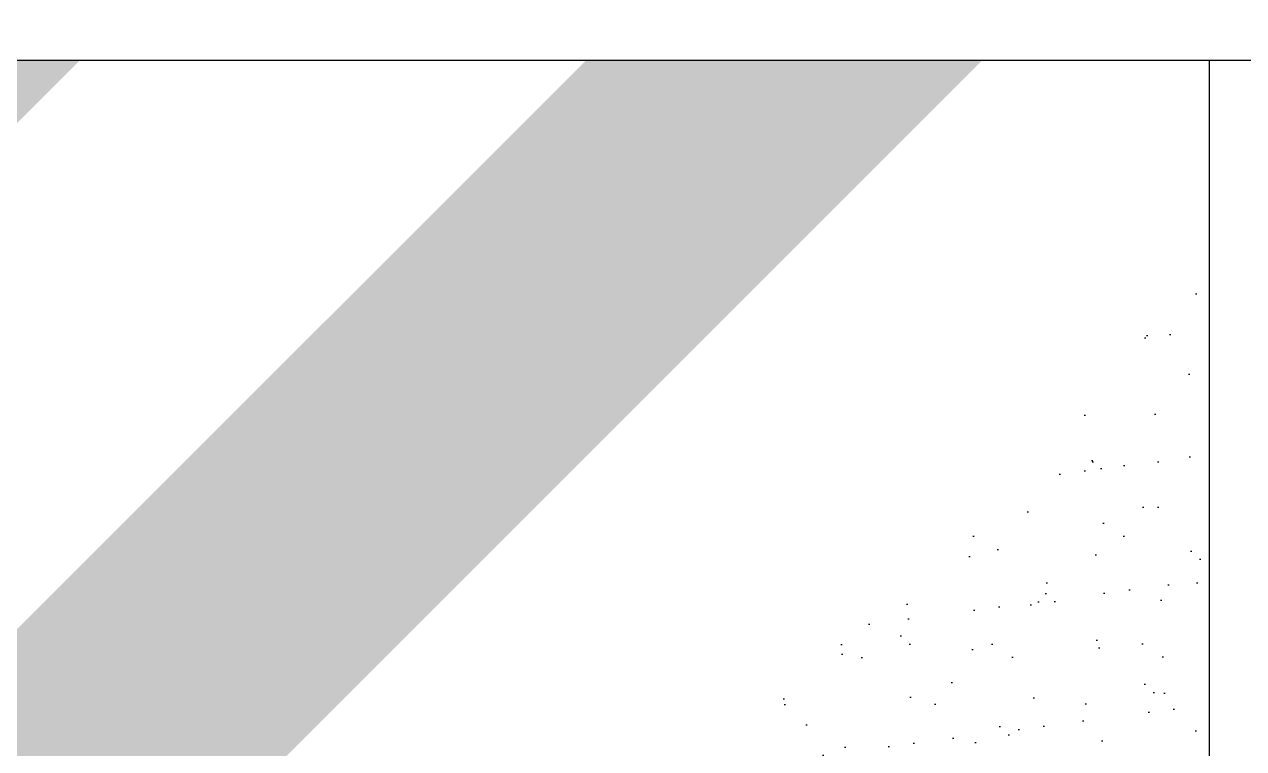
# Model space of a CAD drawing. Extents: x 425 to 4634, y 4027 to 7710.
# Drawn here: x 3595 to 4100, y 5639 to 5939 of the extents above; entities that cross this region are included whole.
import ezdxf

# ---------------------------------------------------------------- set-up
doc = ezdxf.new("R2010")
doc.units = 0
doc.header["$LTSCALE"] = 10
doc.header["$MEASUREMENT"] = 0
doc.layers.add('4', color=4, linetype='CONTINUOUS')
doc.layers.add('BH', color=3, linetype='CONTINUOUS')
pattern_1 = [(37.5, (-7711.034, -452.51), (-1.25987, 38.536475), [0, -30.4, 0, -34, 0, -32.5]), (7.5, (-7711.034, -452.51), (35.39553, 56.44292), [0, -16.4, 0, -27.4, 0, -10.5]), (327.5, (-7735.634, -452.51), (62.28284, 0.11318), [0, -10, 0, -36, 0, -47]), (317.5, (-7735.634, -452.51), (60.12253, 17.55351), [0, -5, 0, -23.6, 0, -27])]

msp = doc.modelspace()

# ---------------------------------------------------------------- hatches: boundary and pattern name
at = {"layer": 'BH'}
h = msp.add_hatch(dxfattribs=at)
h.set_pattern_fill('AR-SAND', color=256, scale=20, style=0)
h.set_pattern_definition(pattern_1)
h.paths.add_polyline_path([(3812.22, 7139.2), (3486.02, 7139.2), (3486.02, 6813)])
h.paths.add_polyline_path([(4086.02, 7052.83), (4086.02, 7139.2), (4063.01, 7139.2), (3741.45, 6817.63), (3743.75, 6779.53), (3768.96, 6757.23), (3781.31, 6748.12), (3786.84, 6753.64), (3786.27, 6761.87), (3787.55, 6762.64), (3789.92, 6769.15), (3787.47, 6856.65), (3788.66, 6856.05), (3789.81, 6806.74), (3791.72, 6806.92), (3793.5, 6814.61), (3794.09, 6830), (3793.5, 6836.51), (3800.02, 6835.92), (3818.99, 6837.1), (3832.62, 6837.69), (3836.17, 6837.69), (3836.17, 6861.37), (3838.54, 6861.37), (3839.73, 6859), (3839.73, 6849.53), (3839.73, 6838.29), (3844.47, 6838.29), (3866.4, 6839.47), (3872.66, 6839.47)])
h.paths.add_polyline_path([(3714.97, 6697.26), (3726.64, 6752.21), (3737.51, 6813.69), (3486.02, 6562.2), (3486.02, 6554.2), (3587.39, 6554.2), (3709.09, 6675.9)])
h.paths.add_polyline_path([(3858.16, 6524.2), (3744.23, 6524.2), (3486.02, 6265.98), (3486.02, 6152.05)], flags=17)
h.paths.add_polyline_path([(4086.02, 6752.05), (4086.02, 6865.98), (3865.38, 6645.35), (3866.38, 6638.68), (3881.38, 6635.69), (3888.9, 6614.92), (3848.71, 6621.22), (3849.81, 6611.19), (3856.02, 6611.19), (3887.53, 6611.97), (3901.73, 6612.9), (3898.05, 6611.57), (3887.54, 6607.3), (3868.09, 6602.24), (3841.63, 6598.75), (3821.67, 6595.99), (3815.56, 6595.52), (3804.12, 6584.08), (3804.75, 6584.11), (3809.06, 6584.36), (3813.46, 6584.65), (3817.96, 6584.97), (3822.58, 6585.32), (3827.31, 6585.7), (3832.17, 6586.09), (3837.17, 6586.49), (3842.31, 6586.9), (3847.62, 6587.31), (3853.08, 6587.7), (3858.68, 6588.1), (3864.39, 6588.51), (3870.17, 6588.94), (3875.98, 6589.39), (3881.81, 6589.89), (3887.61, 6590.43), (3893.16, 6591.01), (3894.1, 6592.14), (3889.43, 6585.14), (3884.37, 6573.48), (3875.03, 6573.48), (3866.54, 6573.11), (3866.54, 6554.2), (3888.16, 6554.2)])
h.paths.add_polyline_path([(4086.02, 6524.2), (3953.86, 6524.2), (3486.02, 6056.35), (3486.02, 5954.2), (3648.18, 5954.2), (4086.02, 6392.04)])
h.paths.add_polyline_path([(4086.02, 6656.35), (3983.86, 6554.2), (4086.02, 6554.2)])
h.paths.add_polyline_path([(3618.18, 5924.2), (3486.02, 5924.2), (3486.02, 5792.04)])
h.paths.add_polyline_path([(3991.87, 5924.2), (3827.81, 5924.2), (3486.02, 5582.41), (3486.02, 5418.35)])
h.paths.add_polyline_path([(4086.02, 6182.41), (3857.81, 5954.2), (4021.87, 5954.2), (4086.02, 6018.35)])
h.paths.add_polyline_path([(4086.02, 5029.12), (3796.1, 4739.2), (4086.02, 4739.2)])
h.paths.add_polyline_path([(4086.02, 5152.24), (4086.02, 5293.6), (3531.62, 4739.2), (3672.98, 4739.2)])
h.paths.add_polyline_path([(3856.7, 5324.2), (3574.16, 5324.2), (3486.02, 5236.06), (3486.02, 4953.51)])
h = msp.add_hatch(dxfattribs=at)
h.set_pattern_fill('AR-SAND', color=256, scale=20, style=0)
h.set_pattern_definition(pattern_1)
h.paths.add_polyline_path([(3739.39, 5418.02), (3732.22, 5434.73), (3714.3, 5463.39), (3713.63, 5463.67), (3604.16, 5354.2), (3744.69, 5354.2), (3746.56, 5360.71), (3751.34, 5367.88), (3752.53, 5385.78), (3751.34, 5403.69)])
h.paths.add_polyline_path([(4086.02, 5836.06), (3789.39, 5539.43), (3791.95, 5539.79), (3802.7, 5538.6), (3819.43, 5533.82), (3840.93, 5525.47), (3866.02, 5521.89), (3877.96, 5517.11), (3886.33, 5514.72), (3904.24, 5508.75), (3919.77, 5500.4), (3929.33, 5494.43), (3937.69, 5478.91), (3943.67, 5465.77), (3943.67, 5435.93), (3936.5, 5414.44), (3928.14, 5402.5), (3926.76, 5394.26), (4086.02, 5553.51)])

# ---------------------------------------------------------------- linework, layer by layer
at = {"layer": '4'}
msp.add_lwpolyline([(3486.02, 5954.2), (4086.02, 5954.2), (4206.02, 5954.2), (4206.02, 5924.2), (3486.02, 5924.2), (3366.02, 5924.2), (3366.02, 5954.2)], close=True, dxfattribs=at)
msp.add_lwpolyline([(4086.02, 5354.2), (4086.02, 5924.2)], dxfattribs=at)

doc.saveas('drawing.dxf')
